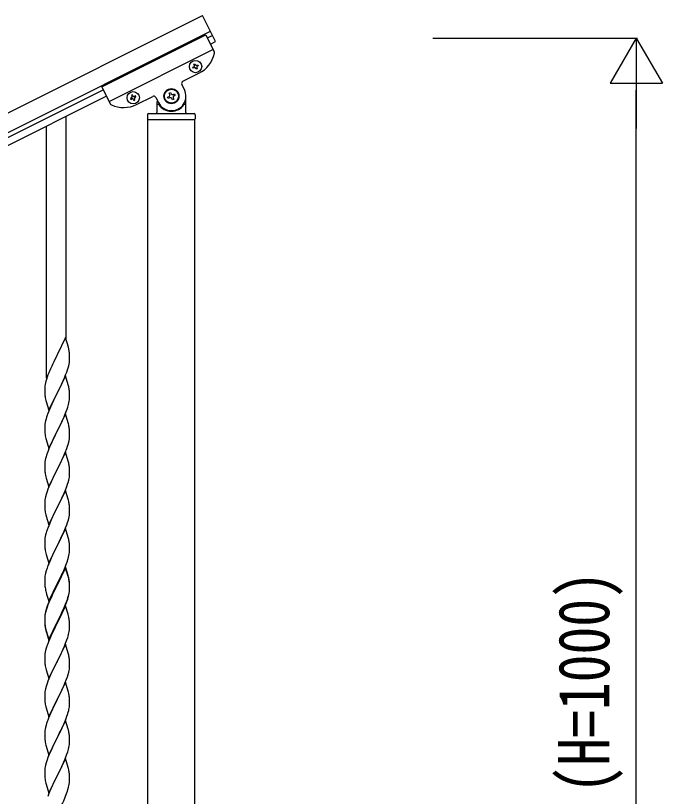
# Model space of a CAD drawing. Units: millimetres, scale not verified. Extents: x -4143 to 4140, y -2900 to 2898.
# Drawn here: x -2578 to -2021, y 1495 to 2167 of the extents above; entities that cross this region are included whole.
import ezdxf
from ezdxf.enums import TextEntityAlignment as Align

# ---------------------------------------------------------------- set-up
doc = ezdxf.new("R2010")
doc.units = ezdxf.units.MM
doc.header["$LTSCALE"] = 10
doc.layers.add('0-3_YKK_A1', color=4, linetype='Continuous')
doc.layers.add('0-4_YKK_D', color=6, linetype='Continuous')
doc.styles.add('ＭＳ ゴシック', font='')
doc.styles.get('ＭＳ ゴシック').set_extended_font_data('MS Gothic')

msp = doc.modelspace()

# ---------------------------------------------------------------- linework, layer by layer
at = {"layer": '0-3_YKK_A1'}
for p, q in [((-3323.58, 1713.51), (-2417.15, 2166.82)), ((-2405.96, 2144.46), (-2417.15, 2166.82)), ((-3316.87, 1700.09), (-2410.44, 2153.4)), ((-2503.9, 2105.54), (-2414.46, 2150.27)), ((-2414.46, 2150.27), (-2407.16, 2135.68)), ((-2413.12, 2147.59), (-2408.65, 2149.83)), ((-2410.44, 2142.22), (-2405.96, 2144.46)), ((-2497.64, 2093.02), (-2408.2, 2137.75)), ((-2422.11, 2124.07), (-2421.25, 2124.5)), ((-2424.25, 2121.92), (-2425.11, 2121.49)), ((-2434.14, 2110.25), (-2420.27, 2117.18)), ((-2503.9, 2105.54), (-2496.6, 2090.95)), ((-2432.79, 2103.09), (-2435.03, 2107.56)), ((-2502.56, 2102.86), (-3274.83, 1716.64)), ((-2499.88, 2097.5), (-3272.15, 1711.28)), ((-2473.94, 2090.34), (-2460.07, 2097.28)), ((-2442.5, 2098.98), (-2441.32, 2099.57)), ((-2431.47, 2083.5), (-2431.47, 2097.5)), ((-2478.35, 2095.94), (-2479.21, 2095.51)), ((-2475.34, 2096.37), (-2474.48, 2096.8)), ((-2457.39, 2096.38), (-2455.15, 2091.91)), ((-2456.47, 2092.95), (-2456.47, 2083.5)), ((-2455.47, 2090.5), (-2455.2, 2090.5)), ((-2445.45, 2096.02), (-2446.63, 2095.43)), ((-2432.47, 2090.5), (-2432.75, 2090.5)), ((-2534.47, 1887.55), (-2534.47, 2079.72)), ((-2464.47, 2081.5), (-2464.47, 2078)), ((-2464.22, 2077.5), (-2423.72, 2077.5)), ((-2464.22, 1241.79), (-2464.22, 2077.5)), ((-2463.97, 2077.5), (-2423.97, 2077.5)), ((-2463.47, 2082.5), (-2424.47, 2082.5)), ((-2423.72, 1241.79), (-2423.72, 2077.5)), ((-2423.47, 2081.5), (-2423.47, 2078)), ((-2551.47, 1854.65), (-2551.47, 2071.22)), ((-2552.67, 1773.22), (-2552.53, 1772.24)), ((-2552.67, 1740.36), (-2552.53, 1739.37)), ((-2552.67, 1641.75), (-2552.53, 1640.76)), ((-2552.67, 1607.96), (-2552.53, 1606.97)), ((-2531.97, 1570.51), (-2531.76, 1571.84))]:
    msp.add_line(p, q, dxfattribs=at)
for points in [[(-2424.25, 2124.07), (-2424.68, 2124.92), (-2423.82, 2125.35), (-2423.4, 2124.5)], [(-2421.25, 2124.5), (-2420.82, 2123.64), (-2421.68, 2123.21)], [(-2425.11, 2121.49), (-2425.54, 2122.35), (-2424.68, 2122.78)], [(-2422.11, 2121.92), (-2421.68, 2121.06), (-2422.54, 2120.63), (-2422.97, 2121.49)], [(-2477.06, 2097.66), (-2477.49, 2098.52), (-2478.35, 2098.09), (-2477.92, 2097.23)], [(-2474.48, 2096.8), (-2474.91, 2097.66), (-2475.77, 2097.23)], [(-2446.63, 2095.43), (-2447.22, 2096.61), (-2446.04, 2097.2)], [(-2445.45, 2098.98), (-2446.04, 2100.16), (-2444.86, 2100.75), (-2444.27, 2099.57)], [(-2441.32, 2099.57), (-2440.73, 2098.39), (-2441.91, 2097.8)], [(-2479.21, 2095.51), (-2478.78, 2094.65), (-2477.92, 2095.08)], [(-2476.63, 2094.65), (-2476.2, 2093.79), (-2475.34, 2094.22), (-2475.77, 2095.08)], [(-2442.5, 2096.02), (-2441.91, 2094.84), (-2443.09, 2094.25), (-2443.68, 2095.43)], [(-2535.07, 1889.59), (-2542.3, 1874.74), (-2542.64, 1874.07), (-2545.25, 1868.87), (-2546.35, 1866.57), (-2547.02, 1865.14), (-2548.13, 1862.68), (-2549.6, 1859.15), (-2550.19, 1857.63), (-2550.91, 1855.61), (-2551.55, 1853.62), (-2551.97, 1852.16), (-2552.33, 1850.74), (-2552.62, 1849.35), (-2552.84, 1848.02)], [(-2532.34, 1880.05), (-2532.68, 1881.47), (-2535.07, 1889.59)], [(-2552.67, 1838.96), (-2552.53, 1837.97), (-2552.35, 1837.02), (-2552.25, 1836.55), (-2552.04, 1835.61), (-2551.79, 1834.65), (-2549.52, 1827.01), (-2542.3, 1841.86), (-2542.13, 1842.2), (-2540.41, 1845.58), (-2538.02, 1850.51), (-2536.47, 1853.93), (-2536.03, 1854.93), (-2534.99, 1857.46), (-2534.03, 1859.99), (-2533.35, 1861.99), (-2532.89, 1863.47), (-2532.37, 1865.4), (-2532.06, 1866.79), (-2531.82, 1868.15), (-2531.66, 1869.44), (-2531.6, 1870.27), (-2531.58, 1871.07), (-2531.58, 1872.22), (-2531.63, 1873.94), (-2531.69, 1875.19), (-2531.8, 1876.6)], [(-2535.07, 1856.72), (-2542.3, 1841.86), (-2542.64, 1841.19), (-2545.46, 1835.55), (-2547.02, 1832.27), (-2548.13, 1829.8), (-2549.6, 1826.28), (-2550.37, 1824.25)], [(-2532.34, 1847.18), (-2532.56, 1848.12), (-2532.81, 1849.08), (-2535.07, 1856.72)], [(-2552.97, 1846.74), (-2553.01, 1845.93), (-2553.02, 1845.53), (-2553, 1843.67), (-2552.97, 1842.66), (-2552.92, 1841.72), (-2552.84, 1840.55)], [(-2531.6, 1837.4), (-2531.58, 1838.2), (-2531.58, 1839.34), (-2531.63, 1841.07), (-2531.69, 1842.32), (-2531.8, 1843.73)], [(-2532.49, 1832.05), (-2532.16, 1833.46), (-2531.89, 1834.83), (-2531.7, 1836.14)], [(-2552.04, 1802.74), (-2551.79, 1801.78), (-2549.52, 1794.14), (-2542.3, 1808.99), (-2542.13, 1809.32), (-2540.41, 1812.71), (-2538.91, 1815.77), (-2537.79, 1818.11), (-2536.68, 1820.56), (-2535.61, 1823.07), (-2534.41, 1826.11), (-2533.68, 1828.12), (-2533.19, 1829.62)], [(-2535.07, 1823.86), (-2542.3, 1808.99), (-2542.46, 1808.66), (-2545.25, 1803.13), (-2546.57, 1800.36), (-2547.02, 1799.4), (-2548.77, 1795.43), (-2549.8, 1792.9), (-2550.37, 1791.38)], [(-2532.34, 1814.32), (-2532.56, 1815.25), (-2532.81, 1816.21), (-2535.07, 1823.86)], [(-2551.4, 1821.24), (-2551.84, 1819.77), (-2552.33, 1817.86), (-2552.62, 1816.48), (-2552.84, 1815.15)], [(-2552.97, 1813.87), (-2553.01, 1813.06), (-2553.02, 1812.66), (-2553, 1810.8), (-2552.97, 1809.79), (-2552.92, 1808.85), (-2552.82, 1807.41), (-2552.67, 1806.09), (-2552.53, 1805.1)], [(-2552.04, 1769.87), (-2551.72, 1768.67), (-2549.52, 1761.27), (-2542.3, 1776.13), (-2542.13, 1776.46), (-2540.41, 1779.84), (-2538.91, 1782.9), (-2537.79, 1785.25), (-2536.25, 1788.69), (-2535.4, 1790.7), (-2534.03, 1794.25), (-2533.35, 1796.25), (-2532.89, 1797.73), (-2532.37, 1799.66), (-2532.06, 1801.05), (-2531.82, 1802.41), (-2531.66, 1803.7), (-2531.6, 1804.53), (-2531.58, 1805.33), (-2531.58, 1806.48), (-2531.63, 1808.2), (-2531.69, 1809.45), (-2531.8, 1810.86)], [(-2535.07, 1790.98), (-2542.3, 1776.13), (-2542.64, 1775.45), (-2545.46, 1769.81), (-2546.8, 1767.01), (-2548.13, 1764.07), (-2549.4, 1761.05), (-2550.19, 1759.02), (-2550.91, 1757), (-2551.7, 1754.52), (-2552.22, 1752.6), (-2552.53, 1751.2), (-2552.77, 1749.85), (-2552.93, 1748.55), (-2552.99, 1747.72), (-2553.02, 1746.92), (-2553, 1745.06), (-2552.97, 1744.05), (-2552.92, 1743.11), (-2552.84, 1741.95)], [(-2551.4, 1788.38), (-2551.84, 1786.91), (-2552.22, 1785.47), (-2552.53, 1784.07), (-2552.77, 1782.72), (-2552.93, 1781.42), (-2552.99, 1780.59), (-2553.02, 1779.79), (-2553, 1777.93), (-2552.97, 1776.92), (-2552.92, 1775.98), (-2552.84, 1774.82)], [(-2532.34, 1781.44), (-2532.56, 1782.38), (-2532.81, 1783.34), (-2535.07, 1790.98)], [(-2552.04, 1737), (-2551.79, 1736.05), (-2551.72, 1735.8), (-2549.52, 1728.4), (-2542.3, 1743.26), (-2542.13, 1743.59), (-2539.35, 1749.13), (-2538.24, 1751.43), (-2537.57, 1752.86), (-2536.25, 1755.82), (-2535.4, 1757.84), (-2534.03, 1761.38), (-2533.35, 1763.38), (-2532.89, 1764.86), (-2532.37, 1766.79), (-2532.06, 1768.18), (-2531.82, 1769.54), (-2531.66, 1770.83), (-2531.6, 1771.66), (-2531.58, 1772.46), (-2531.58, 1773.61), (-2531.63, 1775.33), (-2531.69, 1776.58), (-2531.8, 1777.99)], [(-2535.07, 1758.12), (-2542.3, 1743.26), (-2542.46, 1742.93), (-2545.46, 1736.94), (-2546.8, 1734.14), (-2548.13, 1731.2), (-2549.6, 1727.67), (-2550.37, 1725.64)], [(-2532.34, 1748.58), (-2532.56, 1749.52), (-2532.81, 1750.47), (-2535.07, 1758.12)], [(-2552.25, 1705.07), (-2552.04, 1704.13), (-2551.72, 1702.93), (-2549.52, 1695.53), (-2542.3, 1710.39), (-2542.13, 1710.72), (-2537.57, 1719.99), (-2536.25, 1722.95), (-2534.99, 1725.98), (-2534.03, 1728.51), (-2533.35, 1730.52), (-2532.89, 1731.99), (-2532.37, 1733.92), (-2532.06, 1735.32), (-2531.82, 1736.67), (-2531.66, 1737.96), (-2531.6, 1738.79), (-2531.58, 1739.59), (-2531.58, 1740.74), (-2531.63, 1742.47), (-2531.69, 1743.71), (-2531.8, 1745.12)], [(-2535.07, 1725.24), (-2542.3, 1710.39), (-2542.46, 1710.06), (-2544.18, 1706.67), (-2546.35, 1702.23), (-2547.47, 1699.82), (-2548.13, 1698.33), (-2549.6, 1694.8), (-2550.19, 1693.28), (-2550.91, 1691.26), (-2551.7, 1688.79), (-2552.22, 1686.86), (-2552.53, 1685.46), (-2552.77, 1684.11), (-2552.93, 1682.81), (-2552.99, 1681.98), (-2553.02, 1681.18), (-2553, 1679.32), (-2552.97, 1678.31), (-2552.92, 1677.37), (-2552.84, 1676.21)], [(-2551.4, 1722.64), (-2551.7, 1721.65), (-2552.22, 1719.73), (-2552.53, 1718.33), (-2552.77, 1716.98), (-2552.93, 1715.68), (-2552.99, 1714.85), (-2553.02, 1714.06), (-2553, 1712.19), (-2552.97, 1711.18), (-2552.92, 1710.24), (-2552.84, 1709.08)], [(-2532.34, 1715.71), (-2532.56, 1716.65), (-2532.81, 1717.6), (-2535.07, 1725.24)], [(-2531.6, 1705.93), (-2531.58, 1706.73), (-2531.58, 1707.87), (-2531.63, 1709.6), (-2531.69, 1710.84), (-2531.8, 1712.26)], [(-2552.25, 1672.21), (-2552.04, 1671.27), (-2551.72, 1670.07), (-2551.36, 1668.8), (-2549.52, 1662.66), (-2542.3, 1677.52), (-2542.13, 1677.85), (-2540.41, 1681.24), (-2538.46, 1685.22), (-2537.79, 1686.64), (-2536.68, 1689.09), (-2535.4, 1692.1), (-2534.22, 1695.14), (-2533.51, 1697.15), (-2533.04, 1698.64), (-2532.49, 1700.58), (-2532.16, 1701.99), (-2531.89, 1703.36), (-2531.7, 1704.67)], [(-2535.07, 1691.46), (-2542.3, 1676.61), (-2542.64, 1675.93), (-2545.25, 1670.74), (-2546.57, 1667.97), (-2547.02, 1667.01), (-2548.13, 1664.55), (-2549.4, 1661.52), (-2550.19, 1659.5), (-2550.91, 1657.48), (-2551.7, 1655), (-2552.22, 1653.07), (-2552.53, 1651.68), (-2552.77, 1650.32), (-2552.93, 1649.03), (-2552.99, 1648.2), (-2553.02, 1647.4), (-2553, 1645.54), (-2552.97, 1644.53), (-2552.92, 1643.59), (-2552.84, 1642.42)], [(-2535.07, 1692.38), (-2542.3, 1677.52), (-2542.64, 1676.85), (-2545.91, 1670.29), (-2547.02, 1667.92), (-2548.13, 1665.46), (-2549.6, 1661.93), (-2550.37, 1659.9)], [(-2532.34, 1682.84), (-2532.56, 1683.78), (-2532.81, 1684.73), (-2535.07, 1692.38)], [(-2532.34, 1681.92), (-2532.68, 1683.34), (-2532.87, 1684.06), (-2535.07, 1691.46)], [(-2532.37, 1668.18), (-2532.06, 1669.58), (-2531.82, 1670.93), (-2531.66, 1672.23), (-2531.6, 1673.06), (-2531.58, 1673.86), (-2531.58, 1675), (-2531.63, 1676.73), (-2531.69, 1677.97), (-2531.8, 1679.39)], [(-2531.6, 1672.14), (-2531.58, 1672.94), (-2531.58, 1674.08), (-2531.63, 1675.81), (-2531.69, 1677.06), (-2531.8, 1678.47)], [(-2532.49, 1666.79), (-2532.16, 1668.2), (-2531.89, 1669.57), (-2531.7, 1670.88)], [(-2552.3, 1638.66), (-2552.04, 1637.48), (-2551.79, 1636.52), (-2551.28, 1634.75), (-2549.52, 1628.88), (-2542.3, 1643.73), (-2542.13, 1644.06), (-2540.41, 1647.45), (-2538.91, 1650.51), (-2538.02, 1652.38), (-2536.47, 1655.8), (-2536.03, 1656.8), (-2534.99, 1659.33), (-2533.86, 1662.36), (-2533.19, 1664.36)], [(-2552.04, 1638.4), (-2551.72, 1637.2), (-2549.52, 1629.79), (-2542.3, 1644.65), (-2542.13, 1644.98), (-2538.91, 1651.42), (-2537.57, 1654.25), (-2536.25, 1657.21), (-2534.99, 1660.24), (-2534.03, 1662.77), (-2533.51, 1664.28), (-2533.04, 1665.77)], [(-2551.4, 1656.9), (-2551.84, 1655.43), (-2552.33, 1653.52), (-2552.62, 1652.14), (-2552.84, 1650.8)], [(-2535.07, 1658.59), (-2542.3, 1643.73), (-2542.46, 1643.4), (-2545.25, 1637.87), (-2546.8, 1634.62), (-2548.13, 1631.67), (-2549.8, 1627.64), (-2550.37, 1626.12)], [(-2532.34, 1649.05), (-2532.56, 1649.99), (-2532.87, 1651.19), (-2532.94, 1651.44), (-2535.07, 1658.59)], [(-2552.97, 1649.53), (-2553.01, 1648.71), (-2553.02, 1648.32), (-2553, 1646.46), (-2552.97, 1645.45), (-2552.92, 1644.51), (-2552.84, 1643.34)], [(-2531.6, 1639.27), (-2531.58, 1640.07), (-2531.58, 1641.21), (-2531.63, 1642.94), (-2531.69, 1644.19), (-2531.8, 1645.6)], [(-2532.49, 1633.92), (-2532.16, 1635.33), (-2531.89, 1636.7), (-2531.7, 1638.01)], [(-2552.04, 1604.61), (-2551.79, 1603.65), (-2549.52, 1596), (-2542.3, 1610.86), (-2542.13, 1611.19), (-2540.41, 1614.58), (-2538.91, 1617.64), (-2538.02, 1619.51), (-2536.47, 1622.93), (-2536.03, 1623.93), (-2534.99, 1626.46), (-2533.86, 1629.49), (-2533.19, 1631.49)], [(-2535.07, 1625.73), (-2542.3, 1610.86), (-2542.82, 1609.84), (-2545.46, 1604.55), (-2546.57, 1602.23), (-2547.69, 1599.8), (-2549.4, 1595.79), (-2550.19, 1593.76), (-2550.91, 1591.74), (-2551.7, 1589.26), (-2552.22, 1587.34), (-2552.53, 1585.94), (-2552.77, 1584.59), (-2552.93, 1583.29), (-2552.99, 1582.47), (-2553.02, 1581.67), (-2553, 1579.8), (-2552.97, 1578.79), (-2552.92, 1577.85), (-2552.84, 1576.69)], [(-2551.4, 1623.11), (-2551.7, 1622.13), (-2552.22, 1620.2), (-2552.53, 1618.81), (-2552.77, 1617.45), (-2552.93, 1616.16), (-2552.99, 1615.33), (-2553.02, 1614.53), (-2553, 1612.67), (-2552.97, 1611.66), (-2552.92, 1610.72), (-2552.84, 1609.55)], [(-2532.34, 1616.19), (-2532.56, 1617.13), (-2532.81, 1618.08), (-2535.07, 1625.73)], [(-2552.3, 1572.92), (-2552.04, 1571.74), (-2551.79, 1570.78), (-2549.52, 1563.14), (-2542.3, 1578), (-2542.13, 1578.33), (-2538.02, 1586.64), (-2536.68, 1589.56), (-2535.61, 1592.07), (-2534.22, 1595.61), (-2533.51, 1597.62), (-2532.89, 1599.6), (-2532.37, 1601.53), (-2532.06, 1602.92), (-2531.82, 1604.28), (-2531.66, 1605.57), (-2531.6, 1606.4), (-2531.58, 1607.2), (-2531.58, 1608.35), (-2531.63, 1610.07), (-2531.69, 1611.32), (-2531.8, 1612.73)], [(-2535.07, 1592.85), (-2542.3, 1578), (-2542.64, 1577.33), (-2545.25, 1572.13), (-2546.35, 1569.83), (-2547.02, 1568.4), (-2548.13, 1565.94), (-2549.8, 1561.9), (-2550.37, 1560.38)], [(-2532.34, 1583.31), (-2532.56, 1584.25), (-2532.81, 1585.21), (-2535.07, 1592.85)], [(-2531.58, 1574.33), (-2531.58, 1575.48), (-2531.63, 1577.2), (-2531.69, 1578.45), (-2531.8, 1579.86)], [(-2552.97, 1550), (-2553.01, 1549.19), (-2553.02, 1548.79), (-2553, 1546.93), (-2552.97, 1545.92), (-2552.92, 1544.98), (-2552.82, 1543.54), (-2552.67, 1542.23), (-2552.53, 1541.24), (-2552.35, 1540.28), (-2552.25, 1539.81), (-2552.04, 1538.87), (-2551.79, 1537.92), (-2549.52, 1530.27), (-2542.3, 1545.13), (-2542.13, 1545.46), (-2540.2, 1549.26), (-2538.69, 1552.36), (-2538.02, 1553.77), (-2536.68, 1556.69), (-2535.82, 1558.7), (-2534.6, 1561.73), (-2533.86, 1563.75), (-2533.35, 1565.25), (-2532.75, 1567.22), (-2532.37, 1568.66)], [(-2535.07, 1559.99), (-2542.3, 1545.13), (-2542.46, 1544.8), (-2544.81, 1540.14), (-2546.57, 1536.49), (-2547.02, 1535.53), (-2548.13, 1533.07), (-2549.4, 1530.05), (-2550.19, 1528.02), (-2550.91, 1526), (-2551.7, 1523.52), (-2552.22, 1521.6), (-2552.53, 1520.2), (-2552.77, 1518.85), (-2552.93, 1517.55), (-2552.99, 1516.72), (-2553.02, 1515.92), (-2553, 1514.06), (-2552.97, 1513.05), (-2552.92, 1512.11), (-2552.82, 1510.67), (-2552.67, 1509.36)], [(-2532.34, 1550.45), (-2532.68, 1551.86), (-2532.87, 1552.59), (-2535.07, 1559.99)], [(-2551.4, 1557.38), (-2551.84, 1555.91), (-2552.33, 1554), (-2552.62, 1552.61), (-2552.84, 1551.28)], [(-2531.6, 1540.66), (-2531.58, 1541.46), (-2531.58, 1542.61), (-2531.63, 1544.34), (-2531.69, 1545.58), (-2531.8, 1546.99)], [(-2532.49, 1535.31), (-2532.16, 1536.73), (-2531.89, 1538.09), (-2531.7, 1539.41)], [(-2552.3, 1507.18), (-2552.04, 1506), (-2551.79, 1505.05), (-2549.52, 1497.4), (-2542.3, 1512.26), (-2542.13, 1512.59), (-2540.41, 1515.98), (-2538.91, 1519.03), (-2538.02, 1520.9), (-2536.47, 1524.32), (-2536.03, 1525.32), (-2534.99, 1527.85), (-2533.86, 1530.88), (-2533.19, 1532.88)], [(-2535.07, 1527.12), (-2542.3, 1512.26), (-2542.46, 1511.93), (-2545.46, 1505.95), (-2546.57, 1503.62), (-2547.69, 1501.19), (-2548.77, 1498.7), (-2549.8, 1496.17), (-2550.37, 1494.65)], [(-2532.34, 1517.58), (-2532.56, 1518.52), (-2532.81, 1519.47), (-2535.07, 1527.12)], [(-2531.6, 1507.8), (-2531.58, 1508.6), (-2531.58, 1509.74), (-2531.63, 1511.47), (-2531.69, 1512.71), (-2531.8, 1514.13)], [(-2552.25, 1474.08), (-2552.04, 1473.14), (-2551.72, 1471.94), (-2551.36, 1470.67), (-2549.52, 1464.53), (-2542.3, 1479.39), (-2542.13, 1479.72), (-2540.41, 1483.11), (-2538.46, 1487.09), (-2537.79, 1488.51), (-2536.68, 1490.95), (-2535.4, 1493.97), (-2534.22, 1497.01), (-2533.51, 1499.02), (-2533.04, 1500.51), (-2532.49, 1502.44), (-2532.16, 1503.86), (-2531.89, 1505.23), (-2531.7, 1506.54)]]:
    msp.add_lwpolyline(points, dxfattribs=at)
for centre, radius in [((-2423.18, 2122.99), 5.3), ((-2443.97, 2097.5), 6.5), ((-2476.84, 2096.16), 5.3), ((-2443.97, 2097.5), 6)]:
    msp.add_circle(centre, radius, dxfattribs=at)
for centre, radius, start, end in [((-2431.46, 2139.54), 25, 296.57, 348.07005), ((-2408.95, 2134.78), 2, 348.07005, 26.57), ((-2422.54, 2124.93), 0.96, 206.57, 296.57), ((-2425.11, 2123.64), 0.96, 296.57, 26.57), ((-2423.82, 2121.06), 0.96, 26.57, 116.57), ((-2421.25, 2122.35), 0.96, 116.57, 206.57), ((-2433.24, 2108.46), 2, 116.57, 206.57), ((-2478.78, 2096.8), 0.96, 296.57, 26.57), ((-2476.2, 2098.09), 0.96, 206.57, 296.57), ((-2459.18, 2095.49), 2, 26.57, 116.57), ((-2443.97, 2097.5), 12.5, 206.57, 26.57), ((-2446.63, 2098.39), 1.32, 296.57, 26.57), ((-2443.09, 2100.16), 1.32, 206.57, 296.57), ((-2441.32, 2096.61), 1.32, 116.57, 206.57), ((-2494.81, 2091.84), 2, 206.57, 245.06995), ((-2477.49, 2094.22), 0.96, 26.57, 116.57), ((-2474.91, 2095.51), 0.96, 116.57, 206.57), ((-2455.47, 2089.5), 1, 90, 180), ((-2455.2, 2090), 0.5, 33.74899, 90), ((-2444.86, 2094.84), 1.32, 26.57, 116.57), ((-2432.75, 2090), 0.5, 90, 146.25101), ((-2432.47, 2089.5), 1, 0, 90), ((-2485.12, 2112.7), 25, 245.06995, 296.57), ((-2443.97, 2097.5), 13, 213.74899, 326.25101), ((-2463.47, 2081.5), 1, 90, 180), ((-2463.97, 2078), 0.5, 180, 270), ((-2457.47, 2083.5), 1, 270, 0), ((-2430.47, 2083.5), 1, 180, 270), ((-2424.47, 2081.5), 1, 0, 90), ((-2423.97, 2078), 0.5, 270, 0), ((-2573.81, 1871.35), 42.37, 9.56725, 11.859), ((-2576.66, 1871.74), 45.12, 6.17603, 8.46779), ((-2521.03, 1844.13), 32.04, 173.03232, 175.32407), ((-2573.81, 1838.48), 42.37, 9.56725, 11.859), ((-2576.66, 1838.87), 45.12, 6.17603, 8.46779), ((-2513.01, 1844.01), 39.98, 184.9569, 187.24866), ((-2563.02, 1839.4), 31.49, 354.07159, 356.36334), ((-2593.59, 1848.33), 63.23, 342.78424, 345.07599), ((-2475.77, 1797), 79.42, 159.93435, 162.22611), ((-2521.03, 1811.26), 32.04, 173.03232, 175.32407), ((-2573.93, 1805.61), 42.49, 9.53591, 11.82766), ((-2576.53, 1806.01), 45, 6.19632, 8.48807), ((-2493.16, 1816.17), 60.39, 190.55951, 192.85127), ((-2475.77, 1764.13), 79.42, 159.93435, 162.22611), ((-2573.81, 1772.74), 42.37, 9.56725, 11.859), ((-2512.89, 1778.27), 40.1, 184.93791, 187.22967), ((-2576.66, 1773.13), 45.12, 6.17603, 8.46779), ((-2493.16, 1783.3), 60.39, 190.55951, 192.85127), ((-2573.81, 1739.87), 42.37, 9.56725, 11.859), ((-2513.01, 1745.4), 39.98, 184.9569, 187.24866), ((-2576.66, 1740.27), 45.12, 6.17603, 8.46779), ((-2493.16, 1750.43), 60.39, 190.55951, 192.85127), ((-2475.77, 1698.39), 79.42, 159.93435, 162.22611), ((-2573.81, 1707), 42.37, 9.56725, 11.859), ((-2513.01, 1712.53), 39.98, 184.9569, 187.24866), ((-2492.1, 1716.78), 61.29, 188.71993, 191.01168), ((-2576.53, 1707.4), 45, 6.19632, 8.48807), ((-2563.02, 1707.93), 31.49, 354.07159, 356.36334), ((-2573.81, 1674.13), 42.37, 9.56725, 11.859), ((-2573.81, 1673.22), 42.37, 9.56725, 11.859), ((-2576.53, 1674.53), 45, 6.19632, 8.48807), ((-2513.01, 1679.66), 39.98, 184.9569, 187.24866), ((-2492.22, 1683.91), 61.16, 188.73999, 191.03175), ((-2576.66, 1673.61), 45.12, 6.17603, 8.46779), ((-2593.08, 1683.6), 62.63, 343.45857, 345.75033), ((-2563.02, 1674.14), 31.49, 354.07159, 356.36334), ((-2593.59, 1683.07), 63.23, 342.78424, 345.07599), ((-2475.77, 1632.65), 79.42, 159.93435, 162.22611), ((-2521.03, 1646.92), 32.04, 173.03232, 175.32407), ((-2573.81, 1640.35), 42.37, 9.56725, 11.859), ((-2576.66, 1640.74), 45.12, 6.17603, 8.46779), ((-2512.89, 1646.8), 40.1, 184.93791, 187.22967), ((-2513.01, 1645.88), 39.98, 184.9569, 187.24866), ((-2498.12, 1649), 55.16, 188.50857, 190.80032), ((-2493.16, 1651.83), 60.39, 190.55951, 192.85127), ((-2593.59, 1650.2), 63.23, 342.78424, 345.07599), ((-2563.02, 1641.27), 31.49, 354.07159, 356.36334), ((-2475.77, 1598.87), 79.42, 159.93435, 162.22611), ((-2573.93, 1607.48), 42.49, 9.53591, 11.82766), ((-2576.53, 1607.88), 45, 6.19632, 8.48807), ((-2513.01, 1613.01), 39.98, 184.9569, 187.24866), ((-2493.16, 1618.04), 60.39, 190.55951, 192.85127), ((-2573.81, 1574.61), 42.37, 9.56725, 11.859), ((-2576.53, 1575.01), 45, 6.19632, 8.48807), ((-2512.89, 1580.14), 40.1, 184.93791, 187.22967), ((-2498.12, 1583.26), 55.16, 188.50857, 190.80032), ((-2563.69, 1575.86), 32.18, 352.83347, 355.12522), ((-2561.85, 1574.85), 30.27, 356.72427, 359.01602), ((-2578.54, 1579.59), 47.45, 346.68556, 348.97731), ((-2475.77, 1533.13), 79.42, 159.93435, 162.22611), ((-2521.03, 1547.39), 32.04, 173.03232, 175.32407), ((-2573.81, 1541.74), 42.37, 9.56725, 11.859), ((-2576.66, 1542.14), 45.12, 6.17603, 8.46779), ((-2563.02, 1542.66), 31.49, 354.07159, 356.36334), ((-2593.59, 1551.6), 63.23, 342.78424, 345.07599), ((-2573.82, 1508.87), 42.38, 9.5641, 11.85586), ((-2576.61, 1509.27), 45.07, 6.18413, 8.47589), ((-2498.07, 1517.52), 55.21, 188.49987, 190.79162), ((-2563.04, 1509.79), 31.5, 354.07349, 356.36524)]:
    msp.add_arc(centre, radius, start, end, dxfattribs=at)
at = {"layer": '0-4_YKK_D'}
for p, q in [((-2219.12, 2147.5), (-2042.97, 2147.5)), ((-2043.97, 2147.5), (-2066.47, 2108.53)), ((-2043.97, 2147.5), (-2021.47, 2108.53)), ((-2043.97, 2147.5), (-2043.97, 2069.56)), ((-2066.47, 2108.53), (-2021.47, 2108.53)), ((-2043.97, 1192.5), (-2043.97, 2102.5))]:
    msp.add_line(p, q, dxfattribs=at)

# ---------------------------------------------------------------- texts
at = {"layer": '0-4_YKK_D', "style": 'ＭＳ ゴシック', "width": 0.8}
msp.add_text('(H=1000)', height=43.99, rotation=90, dxfattribs=at).set_placement((-2053.97, 1497.1), align=Align.BOTTOM_LEFT)

doc.saveas('drawing.dxf')
